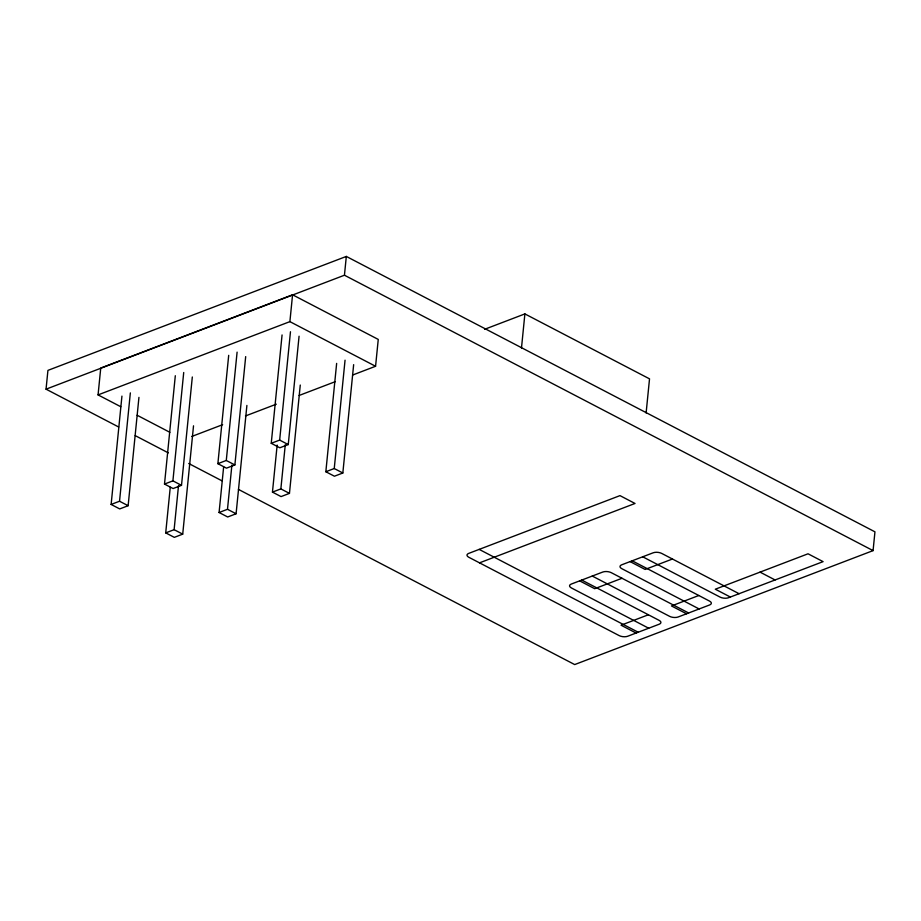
<?xml version="1.0" encoding="UTF-8"?>
<svg xmlns="http://www.w3.org/2000/svg" width="921" height="921" viewBox="0 0 921 921"><rect width="100%" height="100%" fill="white"/><g stroke="black" fill="none" stroke-linecap="round" stroke-linejoin="round"><path stroke-width="1.38" d="M118.659 426.999L46.05 389.169L47.927 370.38L346.319 256.429L874.95 531.831L873.073 550.62L574.681 664.571L238.401 489.373M120.743 406.714L98.063 394.902L100.746 368.055L292.567 294.789L378.255 339.423L375.572 366.27L352.766 374.985M138.944 397.377L128.134 505.71L119.718 508.922L111.13 504.443L121.94 396.111M111.13 504.443L119.534 501.243L130.345 392.899M192.316 376.988L181.506 485.332L173.102 488.544L164.502 484.066L175.312 375.722M193.525 425.813L182.715 534.145L174.311 537.357L165.711 532.879L170.258 487.267M164.502 484.066L172.906 480.854L183.716 372.51M165.711 532.879L174.115 529.679L178.524 485.482M245.688 356.611L234.878 464.944L226.474 468.156L217.874 463.677L228.696 355.345M246.897 405.424L236.087 513.768L227.683 516.98L219.083 512.502L223.642 466.878M217.874 463.677L226.278 460.465L237.1 352.133M219.083 512.502L227.487 509.29L231.896 465.093M299.072 336.223L288.25 444.567L279.846 447.779L271.246 443.3L282.068 334.956M300.269 385.047L289.459 493.38L281.055 496.592L272.455 492.113L277.152 445.073M98.063 394.902L289.896 321.636L292.567 294.789M271.246 443.3L279.662 440.088L290.472 331.744M272.455 492.113L280.859 488.901L285.28 444.716M46.05 389.169L344.442 275.218L346.319 256.429M353.652 364.658L342.831 473.003L334.427 476.215L325.838 471.736L336.649 363.392M325.838 471.736L334.242 468.524L345.053 360.18M521.482 348.034L524.889 313.911L649.524 378.853L646.116 412.965M191.787 436.462L222.64 424.673M245.447 415.97L276.3 404.181M299.106 395.477L335.325 381.639M484.63 329.292L524.889 313.911M479.519 562.846L635.018 503.465L619.971 495.625L468.674 553.406A6.033 2.705 5.7 0 0 468.777 557.251L619.2 635.617A6.033 2.705 5.7 0 0 627.696 636.25L659.217 624.208A6.033 2.705 5.7 0 0 659.125 620.363L581.761 580.069M622.02 578.273L594.701 588.703L579.654 580.863M672.457 559.012L645.137 569.443L630.091 561.603M648.372 614.768L621.065 625.198L636.1 633.038M698.809 595.507L671.49 605.937L686.536 613.777M344.442 275.218L873.073 550.62M289.896 321.636L375.572 366.27M760.044 572.125L775.091 579.965M739.068 593.711L661.704 553.417A6.033 2.705 5.7 0 0 653.208 552.784L621.687 564.815A6.033 2.705 5.7 0 0 621.779 568.66L699.143 608.965M730.365 597.038L715.318 589.21L808.039 553.797L823.086 561.637L728.557 597.729A6.033 2.705 5.7 0 1 720.061 597.096L642.697 556.791M632.197 560.808L709.55 601.102A6.033 2.705 5.7 0 1 709.654 604.947L678.132 616.989A6.033 2.705 5.7 0 1 669.625 616.356L592.272 576.051M688.632 612.972L611.279 572.678A6.033 2.705 5.7 0 0 602.771 572.045L571.25 584.075A6.033 2.705 5.7 0 0 571.354 587.92L648.706 628.226M279.662 440.088L288.25 444.567M334.242 468.524L342.831 473.003M479.185 549.388L638.207 632.232M226.278 460.465L234.878 464.944M280.859 488.901L289.459 493.38M137.125 415.244L169.878 432.317M135.214 435.621L168.336 452.879M188.713 463.493L221.834 480.75M172.906 480.854L181.506 485.332M227.487 509.29L236.087 513.768M119.534 501.243L128.134 505.71M174.115 529.679L182.715 534.145"/></g></svg>
